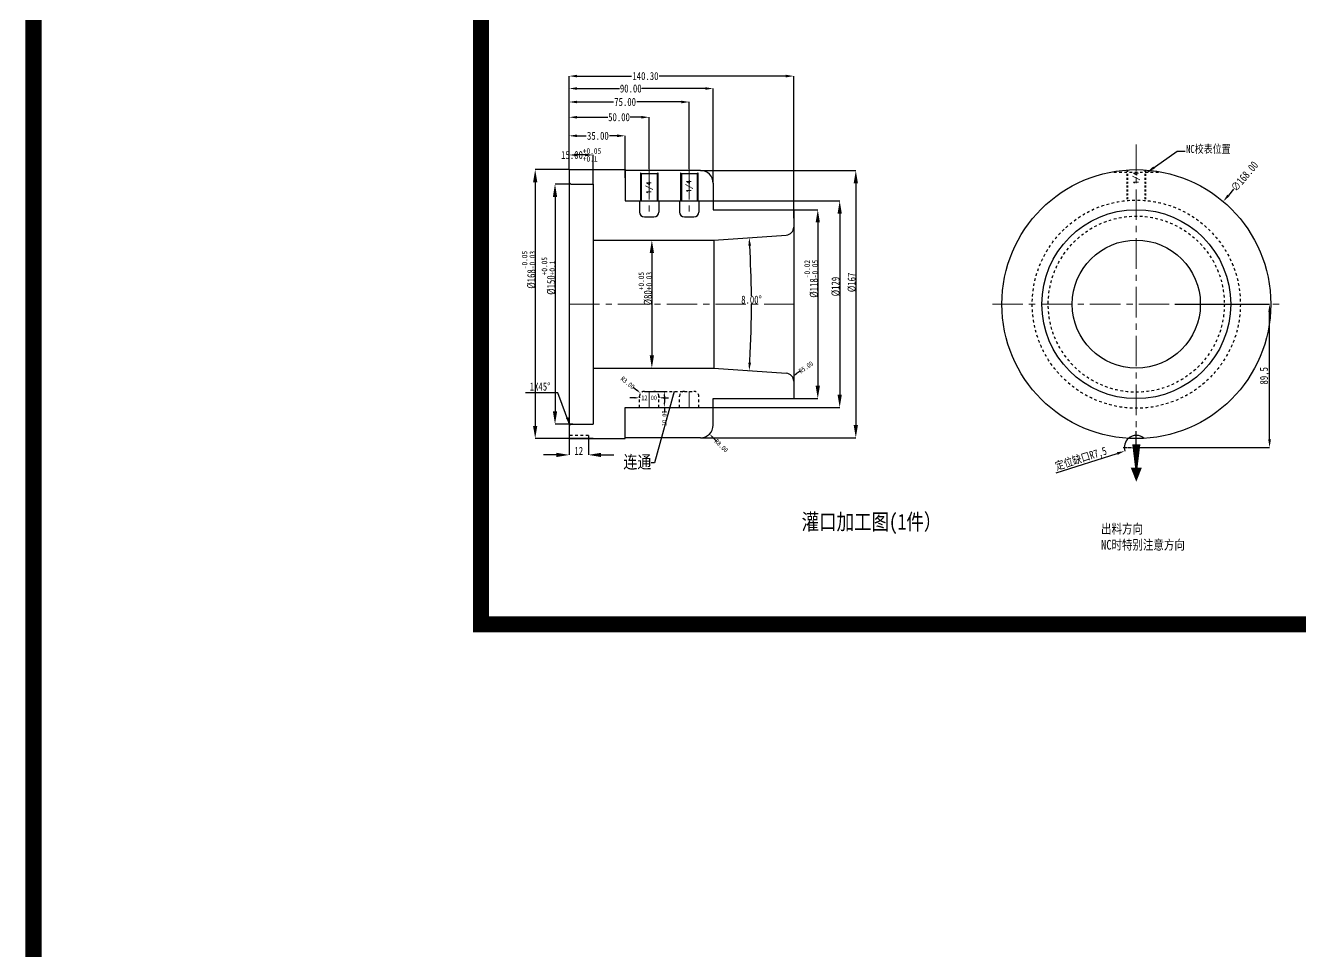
# Model space of a CAD drawing. Header units: millimetres. Extents: x 1188 to 10032, y -1727 to 798.
# Drawn here: x 1188 to 1985, y -358 to 220 of the extents above; entities that cross this region are included whole.
import ezdxf
from ezdxf.enums import TextEntityAlignment as Align

# ---------------------------------------------------------------- set-up
doc = ezdxf.new("R2010")
doc.units = ezdxf.units.MM
doc.header["$LTSCALE"] = 16.335
doc.header["$PDMODE"] = 3
doc.header["$PDSIZE"] = 0.3125
doc.linetypes.add('CENTER', pattern=[0.6, 0.375, -0.075, 0.075, -0.075])
doc.linetypes.add('HIDDEN', pattern=[0.2, 0.1, -0.1])
doc.layers.get('0').update_dxf_attribs({"linetype": 'CONTINUOUS'})
doc.layers.get('Defpoints').update_dxf_attribs({"linetype": 'CONTINUOUS'})
doc.layers.add('DEFAULT_2', color=8, linetype='HIDDEN')
doc.layers.add('dim', color=3, linetype='CONTINUOUS')
doc.layers.add('moldbase', color=7, linetype='CONTINUOUS', lineweight=20)
doc.layers.add('screw', color=33, linetype='CONTINUOUS', lineweight=13)
doc.styles.get("Standard").update_dxf_attribs({"font": 'txt', "width": 0.8})
doc.styles.add('TXT', font='txt.shx', dxfattribs={"bigfont": 'gbcbig.shx'})
doc.dimstyles.new('ISO-25', dxfattribs={"dimtxt": 8, "dimasz": 8, "dimexe": 0, "dimexo": 0, "dimgap": 0, "dimtad": 1, "dimtxsty": 'Standard', "dimcen": 0, "dimclrd": 4, "dimclre": 4, "dimclrt": 6, "dimadec": 0, "dimazin": 0, "dimtfac": 1, "dimtofl": 0, "dimtmove": 0, "dimatfit": 3, "dimfxl": 0, "dimarcsym": 0})
doc.dimstyles.get("Standard").update_dxf_attribs({"dimtxt": 0.15625, "dimasz": 0.1875, "dimexe": 0.125, "dimexo": 0.0625, "dimtad": 0, "dimtih": 1, "dimtoh": 1, "dimdsep": 46, "dimtxsty": 'Standard', "dimcen": 0.09, "dimadec": 0, "dimazin": 0, "dimtp": 0.01, "dimtm": 0.01, "dimtfac": 1, "dimtofl": 0, "dimtmove": 0, "dimatfit": 3, "dimfxl": 0, "dimtolj": 1, "dimarcsym": 0})
doc.dimstyles.new('STANDARD$0', dxfattribs={"dimscale": 2, "dimtxt": 3, "dimasz": 3, "dimexe": 1.25, "dimexo": 0.625, "dimgap": 0.5, "dimtad": 0, "dimdsep": 46, "dimlunit": 6, "dimtxsty": 'Standard', "dimblk": 'CLOSEDBLANK', "dimcen": 0, "dimclrt": 2, "dimazin": 2, "dimtfac": 2, "dimtmove": 1, "dimatfit": 3, "dimfxl": 0, "dimtolj": 1, "dimtzin": 0, "dimarcsym": 0})

# ---------------------------------------------------------------- blocks, each defined once
blk = doc.blocks.new('*D65')
at = {"color": 4, "lineweight": -2, "transparency": 16777216}
blk.add_line((1943.07, 117.53), (1939.84, 113.71), dxfattribs=at)
at = {"color": 4, "transparency": 16777216}
blk.add_solid([(1939.2, 114.25), (1940.48, 113.17), (1936.61, 109.9)], dxfattribs=at)
at = {"layer": 'Defpoints', "color": 0, "transparency": 16777216}
for p in [(1936.61, 109.9), (1828.03, -18.3)]:
    blk.add_point(p, dxfattribs=at)
at = {"color": 6, "transparency": 16777216, "insert": (1949.97, 125.67), "char_height": 5, "attachment_point": 5, "rotation": 49.73807}
blk.add_mtext('\\A1;∅168.00', dxfattribs=at)
blk = doc.blocks.new('*D66')
at = {"color": 4, "lineweight": -2, "ltscale": 0.5, "transparency": 16777216}
for p, q in [((1906.48, 45.8), (1965.59, 45.8)), ((1965.59, -38.7), (1965.59, 40.8)), ((1885.04, -43.7), (1965.59, -43.7))]:
    blk.add_line(p, q, dxfattribs=at)
at = {"color": 4, "ltscale": 0.5, "transparency": 16777216}
for points in [[(1964.75, 40.8), (1966.42, 40.8), (1965.59, 45.8)], [(1964.75, -38.7), (1966.42, -38.7), (1965.59, -43.7)]]:
    blk.add_solid(points, dxfattribs=at)
at = {"layer": 'Defpoints', "color": 0, "ltscale": 0.5, "transparency": 16777216}
for p in [(1906.48, 45.8), (1965.59, 45.8), (1885.04, -43.7)]:
    blk.add_point(p, dxfattribs=at)
at = {"color": 6, "ltscale": 0.5, "transparency": 16777216, "insert": (1962.67, 1.05), "char_height": 5, "attachment_point": 5, "rotation": 90}
blk.add_mtext('89,5', dxfattribs=at)
blk = doc.blocks.new('*D34')
at = {"color": 4, "lineweight": -2, "ltscale": 0.5, "transparency": 16777216}
blk.add_line((1832.22, -59.61), (1870.41, -47.49), dxfattribs=at)
blk.add_arc((1882.32, -43.7), 7.5, 130.51757, 197.60936, dxfattribs=at)
at = {"color": 4, "ltscale": 0.5, "transparency": 16777216}
blk.add_solid([(1870.15, -46.69), (1870.66, -48.28), (1875.17, -45.97)], dxfattribs=at)
at = {"layer": 'Defpoints', "color": 0, "ltscale": 0.5, "transparency": 16777216}
for p in [(1875.17, -45.97), (1882.32, -43.7)]:
    blk.add_point(p, dxfattribs=at)
at = {"color": 6, "ltscale": 0.5, "transparency": 16777216, "insert": (1847.93, -51.15), "char_height": 5, "attachment_point": 5, "rotation": 17.60936}
blk.add_mtext('{\\fSimSun|b0|i0|c134|p2;定位缺口}R7,5', dxfattribs=at)
blk = doc.blocks.new('*D67')
at = {"color": 4, "lineweight": -2, "transparency": 16777216}
for p, q in [((1527.99, -37.2), (1527.99, -48.36)), ((1539.99, -37.2), (1539.99, -48.36)), ((1519.99, -48.36), (1511.99, -48.36)), ((1547.99, -48.36), (1555.99, -48.36))]:
    blk.add_line(p, q, dxfattribs=at)
at = {"color": 4, "transparency": 16777216}
for points in [[(1519.99, -47.03), (1519.99, -49.7), (1527.99, -48.36)], [(1547.99, -47.03), (1547.99, -49.7), (1539.99, -48.36)]]:
    blk.add_solid(points, dxfattribs=at)
at = {"layer": 'Defpoints', "color": 0, "transparency": 16777216}
for p in [(1527.99, -37.2), (1539.99, -37.2), (1527.99, -48.36)]:
    blk.add_point(p, dxfattribs=at)
at = {"color": 6, "lineweight": 0, "transparency": 16777216, "insert": (1533.99, -45.86), "char_height": 5, "attachment_point": 5}
blk.add_mtext('12', dxfattribs=at)
blk = doc.blocks.new('*D127')
at = {"color": 4, "lineweight": -2, "transparency": 16777216}
for p, q in [((1668.29, 104.8), (1683.32, 104.8)), ((1683.32, 96.8), (1683.32, -5.2)), ((1668.29, -13.2), (1683.32, -13.2))]:
    blk.add_line(p, q, dxfattribs=at)
at = {"color": 4, "transparency": 16777216}
for points in [[(1681.99, 96.8), (1684.65, 96.8), (1683.32, 104.8)], [(1681.99, -5.2), (1684.65, -5.2), (1683.32, -13.2)]]:
    blk.add_solid(points, dxfattribs=at)
at = {"layer": 'Defpoints', "color": 0, "transparency": 16777216}
for p in [(1668.29, 104.8), (1668.29, -13.2), (1683.32, -13.2)]:
    blk.add_point(p, dxfattribs=at)
at = {"color": 6, "lineweight": 0, "transparency": 16777216, "insert": (1679.24, 61.61), "char_height": 5, "attachment_point": 5, "rotation": 90}
blk.add_mtext('%%C118{\\H0.7x;\\S-0.02^ -0.05;}', dxfattribs=at)
blk = doc.blocks.new('*D128')
at = {"color": 4, "lineweight": -2, "transparency": 16777216}
for p, q in [((1559.09, 85.8), (1579.66, 85.8)), ((1579.66, 77.8), (1579.66, 13.8)), ((1559.09, 5.8), (1579.66, 5.8))]:
    blk.add_line(p, q, dxfattribs=at)
at = {"color": 4, "transparency": 16777216}
for points in [[(1578.33, 77.8), (1581, 77.8), (1579.66, 85.8)], [(1578.33, 13.8), (1581, 13.8), (1579.66, 5.8)]]:
    blk.add_solid(points, dxfattribs=at)
at = {"layer": 'Defpoints', "color": 0, "transparency": 16777216}
for p in [(1559.09, 85.8), (1559.09, 5.8), (1579.66, 5.8)]:
    blk.add_point(p, dxfattribs=at)
at = {"color": 6, "lineweight": 0, "transparency": 16777216, "insert": (1575.58, 55.47), "char_height": 5, "attachment_point": 5, "rotation": 90}
blk.add_mtext('%%C80{\\H0.7x;\\S+0.05^ +0.03;}', dxfattribs=at)
blk = doc.blocks.new('*D135')
at = {"color": 4, "lineweight": -2, "transparency": 16777216}
for start, end in [(0.50798, 3.51904), (356.48096, 0.02702)]:
    blk.add_arc((1046.26, 45.8), 595.65, start, end, dxfattribs=at)
at = {"color": 4, "transparency": 16777216}
for points in [[(1639.95, 82.3), (1641.62, 82.41), (1640.46, 87.35)], [(1641.62, 9.18), (1639.95, 9.29), (1640.46, 4.25)]]:
    blk.add_solid(points, dxfattribs=at)
at = {"layer": 'Defpoints', "color": 0, "transparency": 16777216}
for p in [(1663.64, 88.97), (1618.29, 85.8), (1641.75, 31.94), (1618.29, 5.8), (1663.64, 2.62)]:
    blk.add_point(p, dxfattribs=at)
at = {"color": 6, "transparency": 16777216, "insert": (1641.9, 48.58), "char_height": 5, "attachment_point": 5}
blk.add_mtext('\\A1;8.00\\M+5A1E3', dxfattribs=at)
blk = doc.blocks.new('*D129')
at = {"color": 4, "lineweight": -2, "transparency": 16777216}
for p, q in [((1527.99, 129.8), (1527.99, 150.92)), ((1532.99, 150.92), (1538.59, 150.92)), ((1557.99, 150.92), (1553.26, 150.92)), ((1562.99, 124.6), (1562.99, 150.92))]:
    blk.add_line(p, q, dxfattribs=at)
at = {"color": 4, "transparency": 16777216}
for points in [[(1532.99, 151.76), (1532.99, 150.09), (1527.99, 150.92)], [(1557.99, 151.76), (1557.99, 150.09), (1562.99, 150.92)]]:
    blk.add_solid(points, dxfattribs=at)
at = {"layer": 'Defpoints', "color": 0, "transparency": 16777216}
for p in [(1562.99, 150.92), (1527.99, 129.8), (1562.99, 124.6)]:
    blk.add_point(p, dxfattribs=at)
at = {"color": 6, "transparency": 16777216, "insert": (1545.93, 150.92), "char_height": 5, "attachment_point": 5}
blk.add_mtext('\\A1;35.00', dxfattribs=at)
blk = doc.blocks.new('*D136')
at = {"color": 4, "lineweight": -2, "transparency": 16777216}
for p, q in [((1527.99, 129.8), (1527.99, 162.53)), ((1532.99, 162.53), (1552.16, 162.53)), ((1572.99, 162.53), (1566.16, 162.53)), ((1577.99, 130.3), (1577.99, 162.53))]:
    blk.add_line(p, q, dxfattribs=at)
at = {"color": 4, "transparency": 16777216}
for points in [[(1532.99, 163.36), (1532.99, 161.7), (1527.99, 162.53)], [(1572.99, 163.36), (1572.99, 161.7), (1577.99, 162.53)]]:
    blk.add_solid(points, dxfattribs=at)
at = {"layer": 'Defpoints', "color": 0, "transparency": 16777216}
for p in [(1577.99, 162.53), (1527.99, 129.8), (1577.99, 130.3)]:
    blk.add_point(p, dxfattribs=at)
at = {"color": 6, "transparency": 16777216, "insert": (1559.16, 162.53), "char_height": 5, "attachment_point": 5}
blk.add_mtext('\\A1;50.00', dxfattribs=at)
blk = doc.blocks.new('*D137')
at = {"color": 4, "lineweight": -2, "transparency": 16777216}
for p, q in [((1527.99, 129.8), (1527.99, 172.05)), ((1532.99, 172.05), (1555.63, 172.05)), ((1597.99, 172.05), (1570.29, 172.05)), ((1602.99, 130.3), (1602.99, 172.05))]:
    blk.add_line(p, q, dxfattribs=at)
at = {"color": 4, "transparency": 16777216}
for points in [[(1532.99, 172.88), (1532.99, 171.22), (1527.99, 172.05)], [(1597.99, 172.88), (1597.99, 171.22), (1602.99, 172.05)]]:
    blk.add_solid(points, dxfattribs=at)
at = {"layer": 'Defpoints', "color": 0, "transparency": 16777216}
for p in [(1602.99, 172.05), (1527.99, 129.8), (1602.99, 130.3)]:
    blk.add_point(p, dxfattribs=at)
at = {"color": 6, "transparency": 16777216, "insert": (1562.96, 172.05), "char_height": 5, "attachment_point": 5}
blk.add_mtext('\\A1;75.00', dxfattribs=at)
blk = doc.blocks.new('*D138')
at = {"color": 4, "lineweight": -2, "transparency": 16777216}
for p, q in [((1527.99, 129.8), (1527.99, 180.45)), ((1532.99, 180.45), (1559.49, 180.45)), ((1612.99, 180.45), (1573.49, 180.45)), ((1617.99, 121.3), (1617.99, 180.45))]:
    blk.add_line(p, q, dxfattribs=at)
at = {"color": 4, "transparency": 16777216}
for points in [[(1532.99, 181.28), (1532.99, 179.62), (1527.99, 180.45)], [(1612.99, 181.28), (1612.99, 179.62), (1617.99, 180.45)]]:
    blk.add_solid(points, dxfattribs=at)
at = {"layer": 'Defpoints', "color": 0, "transparency": 16777216}
for p in [(1617.99, 180.45), (1527.99, 129.8), (1617.99, 121.3)]:
    blk.add_point(p, dxfattribs=at)
at = {"color": 6, "transparency": 16777216, "insert": (1566.49, 180.45), "char_height": 5, "attachment_point": 5}
blk.add_mtext('\\A1;90.00', dxfattribs=at)
blk = doc.blocks.new('*D139')
at = {"color": 4, "lineweight": -2, "transparency": 16777216}
for p, q in [((1527.99, 129.8), (1527.99, 188.23)), ((1532.99, 188.23), (1566.99, 188.23)), ((1663.29, 188.23), (1584.33, 188.23)), ((1668.29, 99.5), (1668.29, 188.23))]:
    blk.add_line(p, q, dxfattribs=at)
at = {"color": 4, "transparency": 16777216}
for points in [[(1532.99, 189.07), (1532.99, 187.4), (1527.99, 188.23)], [(1663.29, 189.07), (1663.29, 187.4), (1668.29, 188.23)]]:
    blk.add_solid(points, dxfattribs=at)
at = {"layer": 'Defpoints', "color": 0, "transparency": 16777216}
for p in [(1668.29, 188.23), (1527.99, 129.8), (1668.29, 99.5)]:
    blk.add_point(p, dxfattribs=at)
at = {"color": 6, "transparency": 16777216, "insert": (1575.66, 188.23), "char_height": 5, "attachment_point": 5}
blk.add_mtext('\\A1;140.30', dxfattribs=at)
blk = doc.blocks.new('*D140')
at = {"color": 3, "lineweight": -2, "transparency": 16777216}
blk.add_line((1672.33, 3.89), (1669.87, 2.19), dxfattribs=at)
at = {"color": 3, "transparency": 16777216}
blk.add_solid([(1669.58, 2.6), (1670.15, 1.78), (1667.4, 0.48)], dxfattribs=at)
at = {"layer": 'Defpoints', "color": 0, "transparency": 16777216}
for p in [(1667.4, 0.48), (1663.29, -2.36)]:
    blk.add_point(p, dxfattribs=at)
at = {"color": 6, "transparency": 16777216, "insert": (1675.95, 6.4), "char_height": 3, "attachment_point": 5, "rotation": 34.66288}
blk.add_mtext('\\A1;R5.00', dxfattribs=at)
blk = doc.blocks.new('*D130')
at = {"color": 4, "lineweight": -2, "transparency": 16777216}
for p, q in [((1527.99, 129.8), (1506.78, 129.8)), ((1506.78, 121.8), (1506.78, -30.2)), ((1542.99, -38.2), (1506.78, -38.2))]:
    blk.add_line(p, q, dxfattribs=at)
at = {"color": 4, "transparency": 16777216}
for points in [[(1505.44, 121.8), (1508.11, 121.8), (1506.78, 129.8)], [(1505.44, -30.2), (1508.11, -30.2), (1506.78, -38.2)]]:
    blk.add_solid(points, dxfattribs=at)
at = {"layer": 'Defpoints', "color": 0, "transparency": 16777216}
for p in [(1527.99, 129.8), (1506.78, -38.2), (1542.99, -38.2)]:
    blk.add_point(p, dxfattribs=at)
at = {"color": 6, "lineweight": 0, "transparency": 16777216, "insert": (1502.69, 67.24), "char_height": 5, "attachment_point": 5, "rotation": 90}
blk.add_mtext('%%C168{\\H0.7x;\\S-0.05^ -0.03;}', dxfattribs=at)
blk = doc.blocks.new('*D131')
at = {"color": 3, "linetype": 'Continuous', "lineweight": -2, "transparency": 16777216}
for p, q in [((1568.99, -12.7), (1565.99, -12.7)), ((1571.99, -12.21), (1571.99, -12.7)), ((1583.99, -11.7), (1583.99, -12.7)), ((1586.99, -12.7), (1589.99, -12.7))]:
    blk.add_line(p, q, dxfattribs=at)
at = {"color": 3, "transparency": 16777216}
for points in [[(1568.99, -12.2), (1568.99, -13.2), (1571.99, -12.7)], [(1586.99, -12.2), (1586.99, -13.2), (1583.99, -12.7)]]:
    blk.add_solid(points, dxfattribs=at)
at = {"layer": 'Defpoints', "color": 0, "transparency": 16777216}
for p in [(1571.99, -12.21), (1571.99, -12.7), (1583.99, -11.7)]:
    blk.add_point(p, dxfattribs=at)
at = {"color": 6, "transparency": 16777216, "insert": (1577.99, -12.7), "char_height": 3, "attachment_point": 5}
blk.add_mtext('\\A1;12.00', dxfattribs=at)
blk = doc.blocks.new('*D141')
at = {"color": 3, "linetype": 'Continuous', "lineweight": -2, "transparency": 16777216}
for p, q in [((1576.15, -8.7), (1587.46, -8.7)), ((1587.46, -11.7), (1587.46, -15.7)), ((1576.15, -18.7), (1587.46, -18.7)), ((1587.46, -18.7), (1587.46, -21.7))]:
    blk.add_line(p, q, dxfattribs=at)
at = {"color": 3, "transparency": 16777216}
for points in [[(1586.96, -11.7), (1587.96, -11.7), (1587.46, -8.7)], [(1586.96, -15.7), (1587.96, -15.7), (1587.46, -18.7)]]:
    blk.add_solid(points, dxfattribs=at)
at = {"layer": 'Defpoints', "color": 0, "transparency": 16777216}
for p in [(1576.15, -8.7), (1576.15, -18.7), (1587.46, -18.7)]:
    blk.add_point(p, dxfattribs=at)
at = {"color": 6, "transparency": 16777216, "insert": (1587.46, -25.5), "char_height": 3, "attachment_point": 5, "rotation": 90}
blk.add_mtext('\\A1;10.00', dxfattribs=at)
blk = doc.blocks.new('*D142')
at = {"color": 3, "linetype": 'Continuous', "lineweight": -2, "transparency": 16777216}
blk.add_line((1567.98, -6.06), (1570.31, -7.94), dxfattribs=at)
at = {"color": 3, "transparency": 16777216}
blk.add_solid([(1570.63, -7.55), (1570, -8.33), (1572.65, -9.82)], dxfattribs=at)
at = {"layer": 'Defpoints', "color": 0, "transparency": 16777216}
for p in [(1572.65, -9.82), (1574.99, -11.7)]:
    blk.add_point(p, dxfattribs=at)
at = {"color": 6, "transparency": 16777216, "insert": (1564.55, -3.3), "char_height": 3, "attachment_point": 5, "rotation": 321.17969}
blk.add_mtext('\\A1;R3.00', dxfattribs=at)
blk = doc.blocks.new('*D132')
at = {"color": 4, "lineweight": -2, "transparency": 16777216}
for p, q in [((1609.99, 129.3), (1707.07, 129.3)), ((1707.07, 121.3), (1707.07, -29.7)), ((1609.99, -37.7), (1707.07, -37.7))]:
    blk.add_line(p, q, dxfattribs=at)
at = {"color": 4, "transparency": 16777216}
for points in [[(1705.74, 121.3), (1708.41, 121.3), (1707.07, 129.3)], [(1705.74, -29.7), (1708.41, -29.7), (1707.07, -37.7)]]:
    blk.add_solid(points, dxfattribs=at)
at = {"layer": 'Defpoints', "color": 0, "transparency": 16777216}
for p in [(1609.99, 129.3), (1609.99, -37.7), (1707.07, -37.7)]:
    blk.add_point(p, dxfattribs=at)
at = {"color": 6, "lineweight": 0, "transparency": 16777216, "insert": (1704.57, 59.37), "char_height": 5, "attachment_point": 5, "rotation": 90}
blk.add_mtext('%%c167', dxfattribs=at)
blk = doc.blocks.new('*D133')
at = {"color": 4, "lineweight": -2, "transparency": 16777216}
for p, q in [((1527.99, 120.8), (1519.16, 120.8)), ((1519.16, 112.8), (1519.16, -21.2)), ((1530.35, -29.2), (1519.16, -29.2))]:
    blk.add_line(p, q, dxfattribs=at)
at = {"color": 4, "transparency": 16777216}
for points in [[(1517.83, 112.8), (1520.5, 112.8), (1519.16, 120.8)], [(1517.83, -21.2), (1520.5, -21.2), (1519.16, -29.2)]]:
    blk.add_solid(points, dxfattribs=at)
at = {"layer": 'Defpoints', "color": 0, "transparency": 16777216}
for p in [(1527.99, 120.8), (1519.16, -29.2), (1530.35, -29.2)]:
    blk.add_point(p, dxfattribs=at)
at = {"color": 6, "lineweight": 0, "transparency": 16777216, "insert": (1515.08, 63.42), "char_height": 5, "attachment_point": 5, "rotation": 90}
blk.add_mtext('%%C150{\\H0.7x;\\S+0.05^ +0.1;}', dxfattribs=at)
blk = doc.blocks.new('*D134')
at = {"color": 4, "lineweight": -2, "transparency": 16777216}
for p, q in [((1617.99, 110.3), (1697.01, 110.3)), ((1697.01, 102.3), (1697.01, -10.7)), ((1617.99, -18.7), (1697.01, -18.7))]:
    blk.add_line(p, q, dxfattribs=at)
at = {"color": 4, "transparency": 16777216}
for points in [[(1695.68, 102.3), (1698.34, 102.3), (1697.01, 110.3)], [(1695.68, -10.7), (1698.34, -10.7), (1697.01, -18.7)]]:
    blk.add_solid(points, dxfattribs=at)
at = {"layer": 'Defpoints', "color": 0, "transparency": 16777216}
for p in [(1617.99, 110.3), (1617.99, -18.7), (1697.01, -18.7)]:
    blk.add_point(p, dxfattribs=at)
at = {"color": 6, "lineweight": 0, "transparency": 16777216, "insert": (1694.51, 56.78), "char_height": 5, "attachment_point": 5, "rotation": 90}
blk.add_mtext('%%c129', dxfattribs=at)
blk = doc.blocks.new('*D143')
at = {"color": 4, "lineweight": -2, "transparency": 16777216}
for p, q in [((1527.99, 133.78), (1527.99, 138.96)), ((1537.99, 138.96), (1532.99, 138.96)), ((1542.99, 120.8), (1542.99, 138.96))]:
    blk.add_line(p, q, dxfattribs=at)
at = {"color": 4, "transparency": 16777216}
for points in [[(1532.99, 139.79), (1532.99, 138.12), (1527.99, 138.96)], [(1537.99, 139.79), (1537.99, 138.12), (1542.99, 138.96)]]:
    blk.add_solid(points, dxfattribs=at)
at = {"layer": 'Defpoints', "color": 0, "transparency": 16777216}
for p in [(1527.99, 138.96), (1527.99, 133.78), (1542.99, 120.8)]:
    blk.add_point(p, dxfattribs=at)
at = {"color": 6, "transparency": 16777216, "insert": (1535.49, 138.96), "char_height": 5, "attachment_point": 5}
blk.add_mtext('\\A1;15.00{\\H0.7x;\\S+0.05^ +0.1;}', dxfattribs=at)
blk = doc.blocks.new('*D144')
at = {"color": 3, "linetype": 'Continuous', "lineweight": -2, "transparency": 16777216}
blk.add_line((1619.94, -39.55), (1617.81, -37.44), dxfattribs=at)
at = {"color": 3, "transparency": 16777216}
blk.add_solid([(1618.16, -37.09), (1617.45, -37.8), (1615.67, -35.33)], dxfattribs=at)
at = {"layer": 'Defpoints', "color": 0, "transparency": 16777216}
for p in [(1609.99, -29.7), (1615.67, -35.33)]:
    blk.add_point(p, dxfattribs=at)
at = {"color": 6, "transparency": 16777216, "insert": (1623.07, -42.65), "char_height": 3, "attachment_point": 5, "rotation": 315.297}
blk.add_mtext('\\A1;R8.00', dxfattribs=at)

msp = doc.modelspace()

# ---------------------------------------------------------------- linework, layer by layer
for p, q in [((1527.987, 129.795), (1562.987, 129.795)), ((1527.987, 129.795), (1527.987, -30.205)), ((1562.987, 129.795), (1562.987, 110.295)), ((1609.987, 129.295), (1562.987, 129.295)), ((1572.587, 127.795), (1572.587, 110.295)), ((1572.587, 127.795), (1573.087, 127.295)), ((1583.387, 127.795), (1582.887, 127.295)), ((1583.387, 127.795), (1583.387, 110.295)), ((1597.587, 127.795), (1597.587, 110.295)), ((1597.587, 127.795), (1598.087, 127.295)), ((1608.387, 127.795), (1607.887, 127.295)), ((1608.387, 127.795), (1608.387, 110.295)), ((1528.987, 120.795), (1527.987, 121.795)), ((1528.987, 120.795), (1542.987, 120.795)), ((1542.987, 120.795), (1542.987, -29.205)), ((1573.087, 127.295), (1573.087, 110.295)), ((1573.087, 127.295), (1582.887, 127.295)), ((1582.887, 127.295), (1582.887, 110.295)), ((1598.087, 127.295), (1598.087, 110.295)), ((1598.087, 127.295), (1607.887, 127.295)), ((1607.887, 127.295), (1607.887, 110.295)), ((1617.987, 121.295), (1617.987, 104.795)), ((1562.987, 110.295), (1617.987, 110.295)), ((1571.987, 110.295), (1571.987, 103.295)), ((1583.987, 110.295), (1583.987, 103.295)), ((1596.987, 110.295), (1596.987, 103.295)), ((1608.987, 110.295), (1608.987, 103.295)), ((1617.987, 104.795), (1668.287, 104.795)), ((1668.287, 104.795), (1668.287, -13.205)), ((1574.987, 100.295), (1580.987, 100.295)), ((1599.987, 100.295), (1605.987, 100.295)), ((1618.287, 85.795), (1663.636, 88.966)), ((1542.987, 85.795), (1618.287, 85.795)), ((1618.287, 85.795), (1618.287, 5.795)), ((1542.987, 5.795), (1618.287, 5.795)), ((1618.287, 5.795), (1663.636, 2.624)), ((1617.987, -13.205), (1668.287, -13.205)), ((1617.987, -29.705), (1617.987, -13.205)), ((1562.987, -18.705), (1617.987, -18.705)), ((1562.987, -38.205), (1562.987, -18.705)), ((1528.987, -29.205), (1527.987, -30.205)), ((1527.987, -30.205), (1527.987, -38.205)), ((1528.987, -29.205), (1542.987, -29.205)), ((1527.987, -38.205), (1562.987, -38.205)), ((1609.987, -37.705), (1562.987, -37.705))]:
    msp.add_line(p, q)
at = {"color": 1, "linetype": 'CENTER', "ltscale": 0.466483}
for p, q in [((1882.321, -49.955), (1882.321, -33.455)), ((1882.321, -50.455), (1882.321, -33.955))]:
    msp.add_line(p, q, dxfattribs=at)
at = {"color": 1, "linetype": 'CENTER', "ltscale": 0.3}
for p, q in [((1882.321, -51.955), (1882.321, -35.455)), ((1874.071, -43.705), (1890.571, -43.705))]:
    msp.add_line(p, q, dxfattribs=at)
at = {"color": 3, "const_width": 10}
msp.add_lwpolyline([(1193.347, 793.145), (10026.909, 793.145), (10026.909, -1722.049), (1193.347, -1722.049)], close=True, dxfattribs=at)
at = {"const_width": 10}
msp.add_lwpolyline([(2441.551, -154.245), (1472.894, -154.245), (1472.894, 662.215), (2441.551, 662.215)], close=True, dxfattribs=at)
msp.add_lwpolyline([(1882.321, -65.109, 0, 7.027, 0), (1882.321, -56.243, 1.562, 5.075, -0.0000107), (1882.321, -41.705, 5.075, 5.075, -0.0207624)], format="xyseb")
for radius in [84, 59, 40]:
    msp.add_circle((1882.321, 45.795), radius)
for centre, radius, start, end in [((1609.987, 121.295), 8, 360, 90), ((1574.987, 103.295), 3, 180, 270), ((1580.987, 103.295), 3, 270, 0), ((1599.987, 103.295), 3, 180, 270), ((1605.987, 103.295), 3, 270, 0), ((1663.287, 93.954), 5, 274, 360), ((1663.287, -2.364), 5, 0, 86), ((1609.987, -29.705), 8, 270, 0)]:
    msp.add_arc(centre, radius, start, end)
at = {"ltscale": 0.5}
msp.add_arc((1882.321, -43.705), 7.5, 49.312241, 130.687754, dxfattribs=at)
at = {"layer": 'DEFAULT_2', "color": 8, "linetype": 'HIDDEN'}
for p, q in [((1868.321, 128.295), (1896.321, 128.295)), ((1571.987, -18.705), (1571.987, -11.705)), ((1574.987, -8.705), (1580.987, -8.705)), ((1580.987, -8.705), (1599.987, -8.705)), ((1583.987, -18.705), (1583.987, -11.705)), ((1596.987, -18.705), (1596.987, -11.705)), ((1599.987, -8.705), (1605.987, -8.705)), ((1608.987, -18.705), (1608.987, -11.705)), ((1539.987, -36.205), (1527.987, -36.205)), ((1539.987, -36.205), (1539.987, -38.205))]:
    msp.add_line(p, q, dxfattribs=at)
for radius in [65, 55]:
    msp.add_circle((1882.321, 45.795), radius, dxfattribs=at)
for centre, start, end in [((1574.987, -11.705), 90, 180), ((1580.987, -11.705), 0, 90), ((1599.987, -11.705), 90, 180), ((1605.987, -11.705), 0, 90)]:
    msp.add_arc(centre, 3, start, end, dxfattribs=at)
at = {"layer": 'moldbase', "color": 1, "linetype": 'CENTER', "ltscale": 3.109887}
for p, q in [((1882.321, -53.972), (1882.321, 145.562)), ((1577.987, 130.295), (1577.987, 100.295)), ((1602.987, 130.295), (1602.987, 100.295)), ((1527.987, 45.795), (1668.287, 45.795)), ((1792.418, 45.795), (1972.224, 45.795)), ((1577.987, -18.705), (1577.987, -8.705)), ((1602.987, -18.705), (1602.987, -8.705))]:
    msp.add_line(p, q, dxfattribs=at)
at = {"layer": 'screw', "color": 92, "linetype": 'HIDDEN', "ltscale": 0.746373}
for p, q in [((1876.321, 129.552), (1876.321, 110.795)), ((1888.321, 129.552), (1888.321, 110.795))]:
    msp.add_line(p, q, dxfattribs=at)
at = {"layer": 'screw', "linetype": 'HIDDEN', "ltscale": 0.746373}
for p, q in [((1877.071, 129.609), (1877.071, 110.795)), ((1887.571, 129.609), (1887.571, 110.795))]:
    msp.add_line(p, q, dxfattribs=at)

# ---------------------------------------------------------------- texts
at = {"color": 6, "insert": (1503.357, -3.18), "char_height": 5, "width": 18.00079, "attachment_point": 1}
msp.add_mtext('{\\fSimSun|b0|i0|c134|p2;1X45%%D}', dxfattribs=at)
at = {"attachment_point": 1}
for s, insert, char_height, width in [('{\\fSimSun|b0|i0|c134|p2; 灌口加工图(1件）}', (1667.794, -85.13), 10, 159.47262), ('{\\fSimSun|b0|i0|c134|p2;出料方向\\P\\C6;NC时特别注意方向}', (1860.292, -91.481), 6, 97.10809)]:
    msp.add_mtext(s, dxfattribs=dict(at, insert=insert, char_height=char_height, width=width))
at = {"layer": 'dim', "insert": (1913.382, 142.434), "char_height": 5, "attachment_point": 4}
msp.add_mtext('\\A1;NC{\\fSimSun|b0|i0|c134|p2;校表位置}', dxfattribs=at)
at = {"layer": 'dim', "color": 6, "insert": (1579.333, -53.211), "char_height": 8, "attachment_point": 6}
msp.add_mtext('\\A1;{\\fSimSun|b0|i0|c134|p2;连通}', dxfattribs=at)
at = {"layer": 'screw', "color": 222, "linetype": 'HIDDEN', "ltscale": 0.746373, "style": 'TXT'}
for p in [(1882.321, 124.545), (1577.987, 118.5), (1602.987, 119.282)]:
    msp.add_text('1/4', height=3, rotation=90, dxfattribs=at).set_placement(p, align=Align.MIDDLE)

# ---------------------------------------------------------------- dimensions: what is measured, and where the dimension line sits
for base, p1, p2, dimstyle, override, picture, middle in [((1668.287, 188.234), (1527.987, 129.795), (1668.287, 99.495), 'Standard', {"dimtxt": 5, "dimasz": 5, "dimexe": 0, "dimexo": 0, "dimgap": 0, "dimtad": 0, "dimzin": 0, "dimcen": 0, "dimclrd": 4, "dimclre": 4, "dimclrt": 6, "dimadec": 2, "dimtol": 0, "dimfxl": 1.25, "dimtzin": 0}, '*D139', (1575.66, 188.234)), ((1617.987, 180.452), (1527.987, 129.795), (1617.987, 121.295), 'Standard', {"dimtxt": 5, "dimasz": 5, "dimexe": 0, "dimexo": 0, "dimgap": 0, "dimtad": 0, "dimzin": 0, "dimcen": 0, "dimclrd": 4, "dimclre": 4, "dimclrt": 6, "dimadec": 2, "dimtol": 0, "dimfxl": 1.25, "dimtzin": 0}, '*D138', (1566.491, 180.452)), ((1602.987, 172.051), (1527.987, 129.795), (1602.987, 130.295), 'Standard', {"dimtxt": 5, "dimasz": 5, "dimexe": 0, "dimexo": 0, "dimgap": 0, "dimtad": 0, "dimzin": 0, "dimcen": 0, "dimclrd": 4, "dimclre": 4, "dimclrt": 6, "dimadec": 2, "dimtol": 0, "dimfxl": 1.25, "dimtzin": 0}, '*D137', (1562.96, 172.051)), ((1577.987, 162.531), (1527.987, 129.795), (1577.987, 130.295), 'Standard', {"dimtxt": 5, "dimasz": 5, "dimexe": 0, "dimexo": 0, "dimgap": 0, "dimtad": 0, "dimzin": 0, "dimcen": 0, "dimclrd": 4, "dimclre": 4, "dimclrt": 6, "dimadec": 2, "dimtol": 0, "dimfxl": 1.25, "dimtzin": 0}, '*D136', (1559.16, 162.531)), ((1562.987, 150.923), (1527.987, 129.795), (1562.987, 124.598), 'Standard', {"dimtxt": 5, "dimasz": 5, "dimexe": 0, "dimexo": 0, "dimgap": 0, "dimtad": 0, "dimzin": 0, "dimcen": 0, "dimclrd": 4, "dimclre": 4, "dimclrt": 6, "dimadec": 2, "dimtol": 0, "dimfxl": 1.25, "dimtzin": 0}, '*D129', (1545.927, 150.923)), ((1571.987, -12.705), (1583.987, -11.705), (1571.987, -12.205), 'STANDARD$0', {"dimscale": 1, "dimexe": 0, "dimexo": 0, "dimgap": 0, "dimzin": 0, "dimlunit": 2, "dimclrd": 3, "dimclre": 3, "dimclrt": 6, "dimazin": 0, "dimtfac": 1, "dimtofl": 0, "dimtmove": 0, "dimfxl": 1.25, "dimarcsym": 1}, '*D131', (1577.987, -12.705))]:
    dim = msp.add_linear_dim(base=base, p1=p1, p2=p2, dimstyle=dimstyle, override=override)
    dim.commit()
    dim.dimension.update_dxf_attribs({"geometry": picture, "text_midpoint": middle, "dimtype": 160})
dim = msp.add_linear_dim(base=(1527.987, 138.958), p1=(1542.987, 120.795), p2=(1527.987, 133.783), text='<>{\\H0.7x;\\S+0.05^ +0.1;}', dimstyle='STANDARD$0', override={"dimscale": 1, "dimtxt": 5, "dimasz": 5, "dimexe": 0, "dimexo": 0, "dimgap": 0, "dimtih": 1, "dimtoh": 1, "dimzin": 0, "dimlunit": 2, "dimclrd": 4, "dimclre": 4, "dimclrt": 6, "dimazin": 0, "dimtp": 0.01, "dimtm": 0.01, "dimtfac": 1, "dimtofl": 0, "dimtmove": 0, "dimfxl": 1.25})
dim.commit()
dim.dimension.update_dxf_attribs({"geometry": '*D143', "text_midpoint": (1535.487, 138.958), "dimtype": 160})
dim = msp.add_diameter_dim_2p(p1=(1828.033, -18.305), p2=(1936.609, 109.896), dimstyle='Standard', override={"dimtxt": 5, "dimasz": 5, "dimexe": 0, "dimexo": 0, "dimgap": 0, "dimtih": 0, "dimtoh": 0, "dimzin": 0, "dimcen": 0, "dimclrd": 4, "dimclre": 4, "dimclrt": 6, "dimadec": 2, "dimtp": 0, "dimtm": 0, "dimtzin": 0})
dim.commit()
dim.dimension.update_dxf_attribs({"geometry": '*D65', "text_midpoint": (1949.965, 125.666)})
at = {"color": 6, "lineweight": 0}
for base, p1, p2, text, picture, middle in [((1506.777, -38.205), (1527.987, 129.795), (1542.987, -38.205), '%%C<>{\\H0.7x;\\S-0.05^ -0.03;}', '*D130', (1506.777, 67.243)), ((1707.072, -37.705), (1609.987, 129.295), (1609.987, -37.705), '%%c<>', '*D132', (1707.072, 59.374)), ((1519.164, -29.205), (1527.987, 120.795), (1530.352, -29.205), '%%C<>{\\H0.7x;\\S+0.05^ +0.1;}', '*D133', (1519.164, 63.419)), ((1697.01, -18.705), (1617.987, 110.295), (1617.987, -18.705), '%%c<>', '*D134', (1697.01, 56.778)), ((1683.321, -13.205), (1668.287, 104.795), (1668.287, -13.205), '%%C<>{\\H0.7x;\\S-0.02^ -0.05;}', '*D127', (1683.321, 61.605)), ((1579.664, 5.795), (1559.087, 85.795), (1559.087, 5.795), '%%C<>{\\H0.7x;\\S+0.05^ +0.03;}', '*D128', (1579.664, 55.474))]:
    dim = msp.add_linear_dim(base=base, p1=p1, p2=p2, angle=90, text=text, dimstyle='ISO-25', override={"dimtxt": 5}, dxfattribs=at)
    dim.commit()
    dim.dimension.update_dxf_attribs({"geometry": picture, "text_midpoint": middle, "dimtype": 160})
dim = msp.add_angular_dim_2l(base=(1641.746, 31.935), line1=((1618.287, 5.795), (1663.636, 2.624)), line2=((1618.287, 85.795), (1663.636, 88.966)), dimstyle='Standard', override={"dimtxt": 5, "dimasz": 5, "dimexe": 0, "dimexo": 0, "dimgap": 0, "dimtad": 0, "dimzin": 0, "dimcen": 0, "dimclrd": 4, "dimclre": 4, "dimclrt": 6, "dimadec": 2, "dimtol": 0, "dimfxl": 1.25, "dimtzin": 0})
dim.commit()
dim.dimension.update_dxf_attribs({"geometry": '*D135', "text_midpoint": (1641.901, 48.576), "dimtype": 162})
at = {"ltscale": 0.5}
dim = msp.add_linear_dim(base=(1965.587, 45.795), p1=(1885.043, -43.705), p2=(1906.477, 45.795), angle=90, dimstyle='ISO-25', override={"dimscale": 1, "dimtxt": 5, "dimasz": 5, "dimexe": 0, "dimfxl": 1.25}, dxfattribs=at)
dim.commit()
dim.dimension.update_dxf_attribs({"geometry": '*D66', "text_midpoint": (1962.67, 1.045)})
for center, mpoint, override, picture, middle in [((1663.287, -2.364), (1667.4, 0.48), {"dimtxt": 3, "dimasz": 3, "dimexe": 0, "dimexo": 0, "dimgap": 0, "dimtih": 0, "dimtoh": 0, "dimzin": 0, "dimcen": 0, "dimclrd": 3, "dimclre": 3, "dimclrt": 6, "dimadec": 2, "dimtp": 0, "dimtm": 0, "dimtzin": 0}, '*D140', (1675.954, 6.395)), ((1574.987, -11.705), (1572.65, -9.824), {"dimtxt": 3, "dimasz": 3, "dimexe": 0, "dimexo": 0, "dimgap": 0, "dimtih": 0, "dimtoh": 0, "dimzin": 0, "dimcen": 0, "dimclrd": 3, "dimclre": 3, "dimclrt": 6, "dimadec": 2, "dimtp": 0, "dimtm": 0, "dimfxl": 1.25, "dimtzin": 0, "dimarcsym": 1}, '*D142', (1564.547, -3.304)), ((1609.987, -29.705), (1615.673, -35.332), {"dimtxt": 3, "dimasz": 3, "dimexe": 0, "dimexo": 0, "dimgap": 0, "dimtih": 0, "dimtoh": 0, "dimzin": 0, "dimcen": 0, "dimclrd": 3, "dimclre": 3, "dimclrt": 6, "dimadec": 2, "dimtp": 0, "dimtm": 0, "dimfxl": 1.25, "dimtzin": 0, "dimarcsym": 1}, '*D144', (1623.065, -42.648))]:
    dim = msp.add_radius_dim(center=center, mpoint=mpoint, dimstyle='Standard', override=override)
    dim.commit()
    dim.dimension.update_dxf_attribs({"geometry": picture, "text_midpoint": middle})
dim = msp.add_linear_dim(base=(1587.463, -18.705), p1=(1576.15, -8.705), p2=(1576.15, -18.705), angle=90, dimstyle='STANDARD$0', override={"dimscale": 1, "dimexe": 0, "dimexo": 0, "dimgap": 0, "dimzin": 0, "dimlunit": 2, "dimclrd": 3, "dimclre": 3, "dimclrt": 6, "dimazin": 0, "dimtfac": 1, "dimtofl": 0, "dimtmove": 0, "dimfxl": 1.25, "dimarcsym": 1})
dim.commit()
dim.dimension.update_dxf_attribs({"geometry": '*D141', "text_midpoint": (1587.463, -25.505), "dimtype": 160})
at = {"color": 6, "lineweight": 0}
dim = msp.add_linear_dim(base=(1527.987, -48.363), p1=(1539.987, -37.205), p2=(1527.987, -37.205), dimstyle='ISO-25', override={"dimtxt": 5}, dxfattribs=at)
dim.commit()
dim.dimension.update_dxf_attribs({"geometry": '*D67', "text_midpoint": (1533.987, -48.363), "dimtype": 160})
at = {"ltscale": 0.5}
dim = msp.add_radius_dim(center=(1882.321, -43.705), mpoint=(1875.172, -45.974), text='{\\fSimSun|b0|i0|c134|p2;定位缺口}<>', dimstyle='ISO-25', override={"dimtxt": 5, "dimasz": 5, "dimexe": 0, "dimfxl": 1.25}, dxfattribs=at)
dim.commit()
dim.dimension.update_dxf_attribs({"geometry": '*D34', "text_midpoint": (1847.929, -51.152)})

# ---------------------------------------------------------------- leaders
msp.add_leader([(1528.487, -29.705), (1520.891, -9.677), (1500.77, -9.677)], dimstyle='Standard', override={"dimtxt": 5, "dimasz": 5, "dimexe": 0, "dimexo": 0, "dimgap": 0, "dimzin": 0, "dimcen": 0, "dimclrd": 4, "dimclre": 4, "dimclrt": 6, "dimadec": 2, "dimfxl": 1.25, "dimtzin": 0})
at = {"layer": 'dim', "annotation_type": 0, "has_hookline": 1}
for points, override, hookline_direction, text_width in [([(1889.319, 128.295), (1907.883, 141.317), (1912.883, 141.317)], {"dimtxt": 2.5, "dimasz": 5, "dimexe": 0, "dimexo": 0, "dimgap": 0.49975, "dimtad": 0, "dimzin": 0, "dimcen": 0, "dimadec": 2, "dimtol": 0, "dimtzin": 0}, 0, 30.682), ([(1593.554, -8.705), (1581.333, -53.211), (1579.333, -53.211)], {"dimtxt": 2.5, "dimasz": 2, "dimexe": 0, "dimexo": 0, "dimgap": 0, "dimtad": 0, "dimzin": 0, "dimcen": 0, "dimclrd": 4, "dimclre": 4, "dimclrt": 6, "dimadec": 2, "dimtol": 0, "dimfxl": 1.25, "dimtzin": 0}, 1, 17.555)]:
    msp.add_leader(points, dimstyle='Standard', override=override, dxfattribs=dict(at, hookline_direction=hookline_direction, text_width=text_width))

doc.saveas('drawing.dxf')
